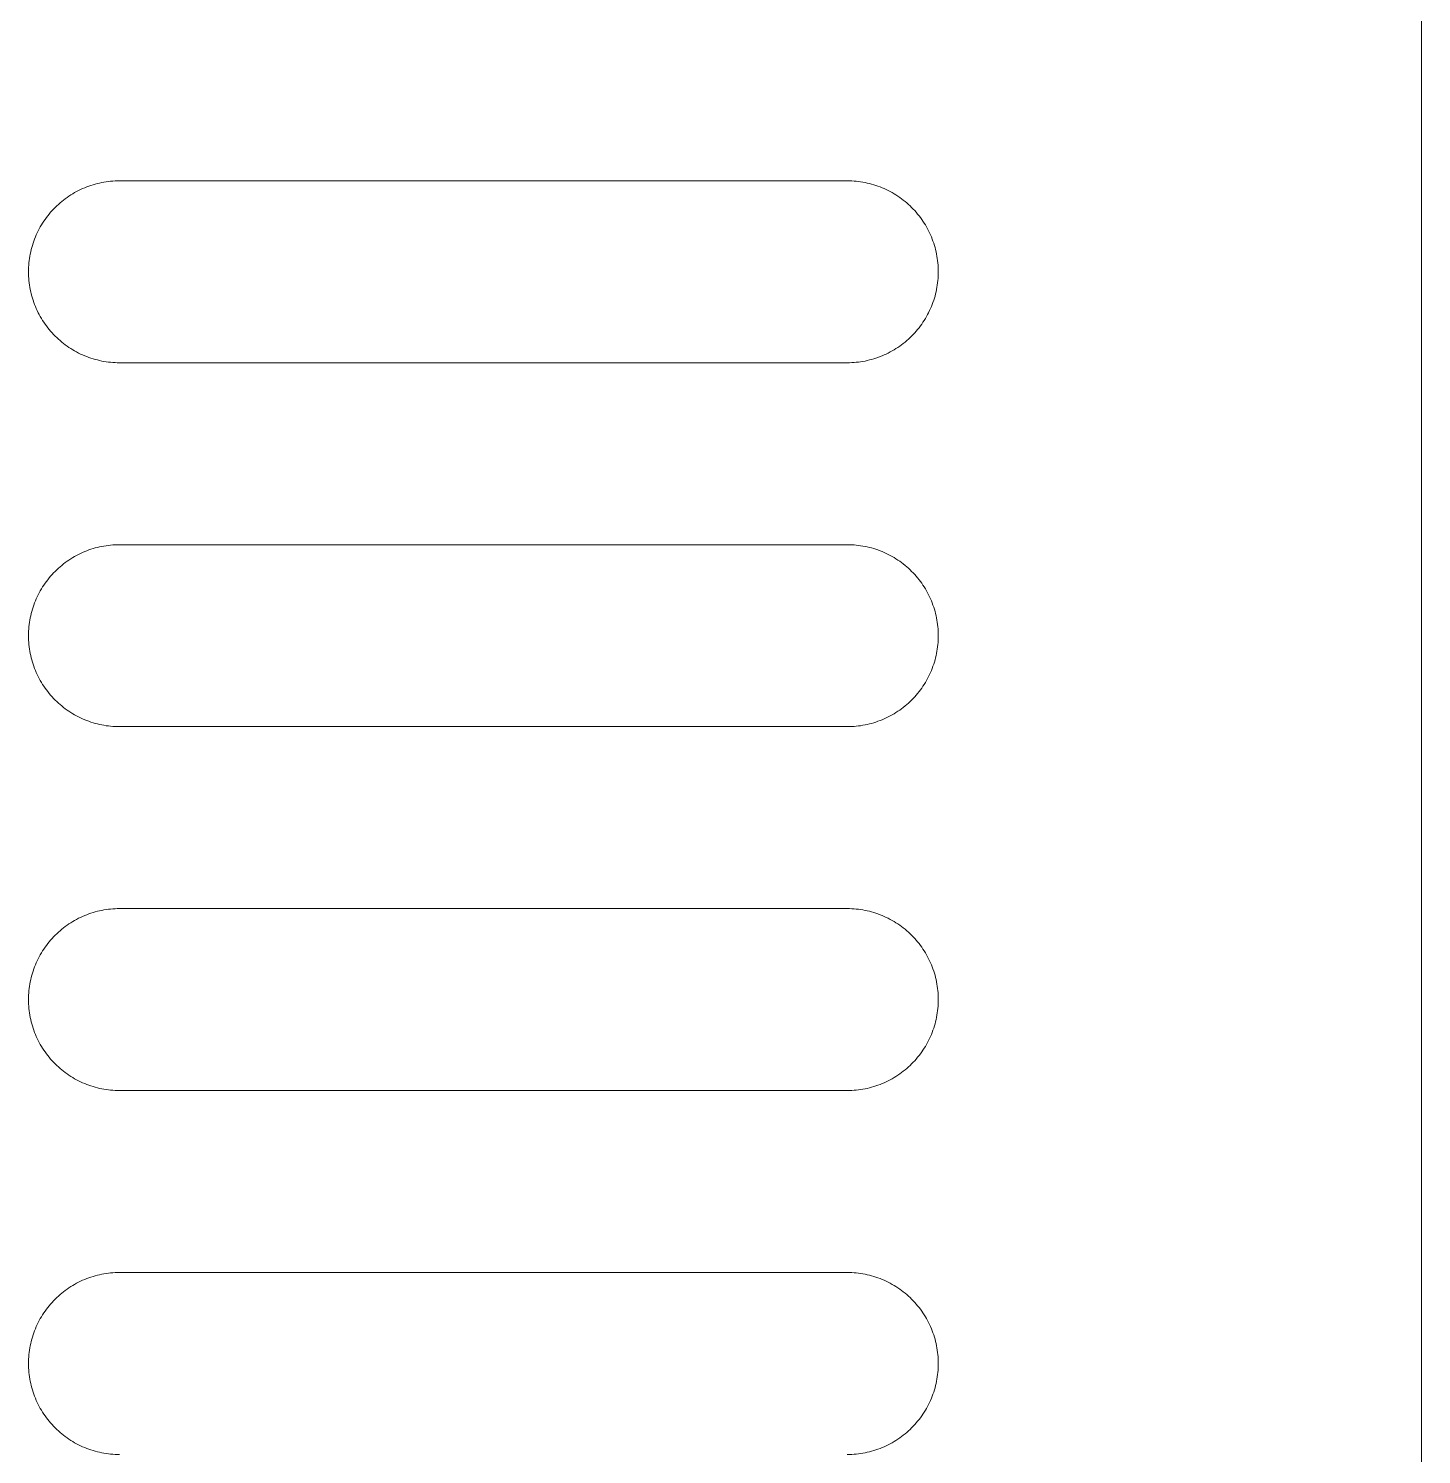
# Model space of a CAD drawing. Header units: millimetres. Extents: x -159872 to 386485, y -250577 to 158966.
# Drawn here: x 159351.75 to 159386.2, y 9458.06 to 9493.32 of the extents above; entities that cross this region are included whole.
import ezdxf

# ---------------------------------------------------------------- set-up
doc = ezdxf.new("R2010")
doc.units = ezdxf.units.MM
doc.header["$PDMODE"] = 1
doc.header["$PDSIZE"] = -2
doc.layers.add('LDS-equipment-kitchen equipment', color=3, linetype='Continuous', lineweight=13)

# ---------------------------------------------------------------- blocks, each defined once
blk = doc.blocks.new('Group-344')
at = {"layer": 'LDS-equipment-kitchen equipment'}
for points in [[(98712.687, 45306.623, 0), (98712.687, 45989.023, 0)], [(98680.487, 45947.073, 0), (98680.432, 45947.072, 0), (98680.377, 45947.07, 0), (98680.322, 45947.067, 0), (98680.267, 45947.062, 0), (98680.212, 45947.056, 0), (98680.157, 45947.049, 0), (98680.102, 45947.04, 0), (98680.048, 45947.03, 0), (98679.994, 45947.018, 0), (98679.94, 45947.006, 0), (98679.887, 45946.992, 0), (98679.834, 45946.976, 0), (98679.781, 45946.96, 0), (98679.729, 45946.942, 0), (98679.677, 45946.922, 0), (98679.626, 45946.902, 0), (98679.575, 45946.88, 0), (98679.525, 45946.857, 0), (98679.476, 45946.833, 0), (98679.427, 45946.807, 0), (98679.378, 45946.781, 0), (98679.33, 45946.753, 0), (98679.283, 45946.724, 0), (98679.237, 45946.694, 0), (98679.192, 45946.663, 0), (98679.147, 45946.63, 0), (98679.103, 45946.597, 0), (98679.06, 45946.562, 0), (98679.018, 45946.527, 0), (98678.976, 45946.49, 0), (98678.936, 45946.453, 0), (98678.896, 45946.414, 0), (98678.858, 45946.375, 0), (98678.82, 45946.334, 0), (98678.783, 45946.293, 0), (98678.748, 45946.251, 0), (98678.713, 45946.207, 0), (98678.68, 45946.163, 0), (98678.648, 45946.119, 0), (98678.616, 45946.073, 0), (98678.586, 45946.027, 0), (98678.557, 45945.98, 0), (98678.529, 45945.932, 0), (98678.503, 45945.884, 0), (98678.477, 45945.835, 0), (98678.453, 45945.785, 0), (98678.43, 45945.735, 0), (98678.408, 45945.684, 0), (98678.388, 45945.633, 0), (98678.369, 45945.581, 0), (98678.351, 45945.529, 0), (98678.334, 45945.476, 0), (98678.319, 45945.423, 0), (98678.305, 45945.37, 0), (98678.292, 45945.316, 0), (98678.28, 45945.262, 0), (98678.27, 45945.208, 0), (98678.262, 45945.153, 0), (98678.254, 45945.099, 0), (98678.248, 45945.044, 0), (98678.243, 45944.989, 0), (98678.24, 45944.934, 0), (98678.238, 45944.878, 0), (98678.237, 45944.823, 0)], [(98698.487, 45947.073, 0), (98680.487, 45947.073, 0)], [(98700.737, 45944.823, 0), (98700.737, 45944.878, 0), (98700.735, 45944.934, 0), (98700.731, 45944.989, 0), (98700.726, 45945.044, 0), (98700.72, 45945.099, 0), (98700.713, 45945.153, 0), (98700.704, 45945.208, 0), (98700.694, 45945.262, 0), (98700.683, 45945.316, 0), (98700.67, 45945.37, 0), (98700.656, 45945.423, 0), (98700.64, 45945.476, 0), (98700.624, 45945.529, 0), (98700.606, 45945.581, 0), (98700.586, 45945.633, 0), (98700.566, 45945.684, 0), (98700.544, 45945.735, 0), (98700.521, 45945.785, 0), (98700.497, 45945.835, 0), (98700.472, 45945.884, 0), (98700.445, 45945.932, 0), (98700.417, 45945.98, 0), (98700.388, 45946.027, 0), (98700.358, 45946.073, 0), (98700.327, 45946.119, 0), (98700.294, 45946.163, 0), (98700.261, 45946.207, 0), (98700.227, 45946.251, 0), (98700.191, 45946.293, 0), (98700.154, 45946.334, 0), (98700.117, 45946.375, 0), (98700.078, 45946.414, 0), (98700.039, 45946.453, 0), (98699.998, 45946.49, 0), (98699.957, 45946.527, 0), (98699.915, 45946.562, 0), (98699.872, 45946.597, 0), (98699.828, 45946.63, 0), (98699.783, 45946.663, 0), (98699.737, 45946.694, 0), (98699.691, 45946.724, 0), (98699.644, 45946.753, 0), (98699.596, 45946.781, 0), (98699.548, 45946.807, 0), (98699.499, 45946.833, 0), (98699.449, 45946.857, 0), (98699.399, 45946.88, 0), (98699.348, 45946.902, 0), (98699.297, 45946.922, 0), (98699.245, 45946.942, 0), (98699.193, 45946.96, 0), (98699.14, 45946.976, 0), (98699.087, 45946.992, 0), (98699.034, 45947.006, 0), (98698.98, 45947.018, 0), (98698.926, 45947.03, 0), (98698.872, 45947.04, 0), (98698.817, 45947.049, 0), (98698.763, 45947.056, 0), (98698.708, 45947.062, 0), (98698.653, 45947.067, 0), (98698.598, 45947.07, 0), (98698.542, 45947.072, 0), (98698.487, 45947.073, 0)], [(98678.237, 45944.823, 0), (98678.238, 45944.768, 0), (98678.24, 45944.713, 0), (98678.243, 45944.658, 0), (98678.248, 45944.603, 0), (98678.254, 45944.548, 0), (98678.262, 45944.493, 0), (98678.27, 45944.438, 0), (98678.28, 45944.384, 0), (98678.292, 45944.33, 0), (98678.305, 45944.276, 0), (98678.319, 45944.223, 0), (98678.334, 45944.17, 0), (98678.351, 45944.117, 0), (98678.369, 45944.065, 0), (98678.388, 45944.013, 0), (98678.408, 45943.962, 0), (98678.43, 45943.911, 0), (98678.453, 45943.861, 0), (98678.477, 45943.811, 0), (98678.503, 45943.762, 0), (98678.529, 45943.714, 0), (98678.557, 45943.666, 0), (98678.586, 45943.619, 0), (98678.616, 45943.573, 0), (98678.648, 45943.528, 0), (98678.68, 45943.483, 0), (98678.713, 45943.439, 0), (98678.748, 45943.396, 0), (98678.783, 45943.353, 0), (98678.82, 45943.312, 0), (98678.858, 45943.272, 0), (98678.896, 45943.232, 0), (98678.936, 45943.194, 0), (98678.976, 45943.156, 0), (98679.018, 45943.119, 0), (98679.06, 45943.084, 0), (98679.103, 45943.049, 0), (98679.147, 45943.016, 0), (98679.192, 45942.984, 0), (98679.237, 45942.952, 0), (98679.283, 45942.922, 0), (98679.33, 45942.893, 0), (98679.378, 45942.865, 0), (98679.427, 45942.839, 0), (98679.476, 45942.813, 0), (98679.525, 45942.789, 0), (98679.575, 45942.766, 0), (98679.626, 45942.744, 0), (98679.677, 45942.724, 0), (98679.729, 45942.705, 0), (98679.781, 45942.687, 0), (98679.834, 45942.67, 0), (98679.887, 45942.655, 0), (98679.94, 45942.641, 0), (98679.994, 45942.628, 0), (98680.048, 45942.616, 0), (98680.102, 45942.606, 0), (98680.157, 45942.597, 0), (98680.212, 45942.59, 0), (98680.267, 45942.584, 0), (98680.322, 45942.579, 0), (98680.377, 45942.576, 0), (98680.432, 45942.574, 0), (98680.487, 45942.573, 0)], [(98698.487, 45942.573, 0), (98698.542, 45942.574, 0), (98698.598, 45942.576, 0), (98698.653, 45942.579, 0), (98698.708, 45942.584, 0), (98698.763, 45942.59, 0), (98698.817, 45942.597, 0), (98698.872, 45942.606, 0), (98698.926, 45942.616, 0), (98698.98, 45942.628, 0), (98699.034, 45942.641, 0), (98699.087, 45942.655, 0), (98699.14, 45942.67, 0), (98699.193, 45942.687, 0), (98699.245, 45942.705, 0), (98699.297, 45942.724, 0), (98699.348, 45942.744, 0), (98699.399, 45942.766, 0), (98699.449, 45942.789, 0), (98699.499, 45942.813, 0), (98699.548, 45942.839, 0), (98699.596, 45942.865, 0), (98699.644, 45942.893, 0), (98699.691, 45942.922, 0), (98699.737, 45942.952, 0), (98699.783, 45942.984, 0), (98699.828, 45943.016, 0), (98699.872, 45943.049, 0), (98699.915, 45943.084, 0), (98699.957, 45943.119, 0), (98699.998, 45943.156, 0), (98700.039, 45943.194, 0), (98700.078, 45943.232, 0), (98700.117, 45943.272, 0), (98700.154, 45943.312, 0), (98700.191, 45943.353, 0), (98700.227, 45943.396, 0), (98700.261, 45943.439, 0), (98700.294, 45943.483, 0), (98700.327, 45943.528, 0), (98700.358, 45943.573, 0), (98700.388, 45943.619, 0), (98700.417, 45943.666, 0), (98700.445, 45943.714, 0), (98700.472, 45943.762, 0), (98700.497, 45943.811, 0), (98700.521, 45943.861, 0), (98700.544, 45943.911, 0), (98700.566, 45943.962, 0), (98700.586, 45944.013, 0), (98700.606, 45944.065, 0), (98700.624, 45944.117, 0), (98700.64, 45944.17, 0), (98700.656, 45944.223, 0), (98700.67, 45944.276, 0), (98700.683, 45944.33, 0), (98700.694, 45944.384, 0), (98700.704, 45944.438, 0), (98700.713, 45944.493, 0), (98700.72, 45944.548, 0), (98700.726, 45944.603, 0), (98700.731, 45944.658, 0), (98700.735, 45944.713, 0), (98700.737, 45944.768, 0), (98700.737, 45944.823, 0)], [(98698.487, 45942.573, 0), (98680.487, 45942.573, 0)], [(98680.487, 45938.073, 0), (98680.432, 45938.072, 0), (98680.377, 45938.07, 0), (98680.322, 45938.067, 0), (98680.267, 45938.062, 0), (98680.212, 45938.056, 0), (98680.157, 45938.049, 0), (98680.102, 45938.04, 0), (98680.048, 45938.03, 0), (98679.994, 45938.018, 0), (98679.94, 45938.006, 0), (98679.887, 45937.992, 0), (98679.834, 45937.976, 0), (98679.781, 45937.96, 0), (98679.729, 45937.942, 0), (98679.677, 45937.922, 0), (98679.626, 45937.902, 0), (98679.575, 45937.88, 0), (98679.525, 45937.857, 0), (98679.476, 45937.833, 0), (98679.427, 45937.807, 0), (98679.378, 45937.781, 0), (98679.33, 45937.753, 0), (98679.283, 45937.724, 0), (98679.237, 45937.694, 0), (98679.192, 45937.663, 0), (98679.147, 45937.63, 0), (98679.103, 45937.597, 0), (98679.06, 45937.562, 0), (98679.018, 45937.527, 0), (98678.976, 45937.49, 0), (98678.936, 45937.453, 0), (98678.896, 45937.414, 0), (98678.858, 45937.375, 0), (98678.82, 45937.334, 0), (98678.783, 45937.293, 0), (98678.748, 45937.251, 0), (98678.713, 45937.207, 0), (98678.68, 45937.163, 0), (98678.648, 45937.119, 0), (98678.616, 45937.073, 0), (98678.586, 45937.027, 0), (98678.557, 45936.98, 0), (98678.529, 45936.932, 0), (98678.503, 45936.884, 0), (98678.477, 45936.835, 0), (98678.453, 45936.785, 0), (98678.43, 45936.735, 0), (98678.408, 45936.684, 0), (98678.388, 45936.633, 0), (98678.369, 45936.581, 0), (98678.351, 45936.529, 0), (98678.334, 45936.476, 0), (98678.319, 45936.423, 0), (98678.305, 45936.37, 0), (98678.292, 45936.316, 0), (98678.28, 45936.262, 0), (98678.27, 45936.208, 0), (98678.262, 45936.153, 0), (98678.254, 45936.099, 0), (98678.248, 45936.044, 0), (98678.243, 45935.989, 0), (98678.24, 45935.934, 0), (98678.238, 45935.878, 0), (98678.237, 45935.823, 0)], [(98698.487, 45938.073, 0), (98680.487, 45938.073, 0)], [(98700.737, 45935.823, 0), (98700.737, 45935.878, 0), (98700.735, 45935.934, 0), (98700.731, 45935.989, 0), (98700.726, 45936.044, 0), (98700.72, 45936.099, 0), (98700.713, 45936.153, 0), (98700.704, 45936.208, 0), (98700.694, 45936.262, 0), (98700.683, 45936.316, 0), (98700.67, 45936.37, 0), (98700.656, 45936.423, 0), (98700.64, 45936.476, 0), (98700.624, 45936.529, 0), (98700.606, 45936.581, 0), (98700.586, 45936.633, 0), (98700.566, 45936.684, 0), (98700.544, 45936.735, 0), (98700.521, 45936.785, 0), (98700.497, 45936.835, 0), (98700.472, 45936.884, 0), (98700.445, 45936.932, 0), (98700.417, 45936.98, 0), (98700.388, 45937.027, 0), (98700.358, 45937.073, 0), (98700.327, 45937.119, 0), (98700.294, 45937.163, 0), (98700.261, 45937.207, 0), (98700.227, 45937.251, 0), (98700.191, 45937.293, 0), (98700.154, 45937.334, 0), (98700.117, 45937.375, 0), (98700.078, 45937.414, 0), (98700.039, 45937.453, 0), (98699.998, 45937.49, 0), (98699.957, 45937.527, 0), (98699.915, 45937.562, 0), (98699.872, 45937.597, 0), (98699.828, 45937.63, 0), (98699.783, 45937.663, 0), (98699.737, 45937.694, 0), (98699.691, 45937.724, 0), (98699.644, 45937.753, 0), (98699.596, 45937.781, 0), (98699.548, 45937.807, 0), (98699.499, 45937.833, 0), (98699.449, 45937.857, 0), (98699.399, 45937.88, 0), (98699.348, 45937.902, 0), (98699.297, 45937.922, 0), (98699.245, 45937.942, 0), (98699.193, 45937.96, 0), (98699.14, 45937.976, 0), (98699.087, 45937.992, 0), (98699.034, 45938.006, 0), (98698.98, 45938.018, 0), (98698.926, 45938.03, 0), (98698.872, 45938.04, 0), (98698.817, 45938.049, 0), (98698.763, 45938.056, 0), (98698.708, 45938.062, 0), (98698.653, 45938.067, 0), (98698.598, 45938.07, 0), (98698.542, 45938.072, 0), (98698.487, 45938.073, 0)], [(98678.237, 45935.823, 0), (98678.238, 45935.768, 0), (98678.24, 45935.713, 0), (98678.243, 45935.658, 0), (98678.248, 45935.603, 0), (98678.254, 45935.548, 0), (98678.262, 45935.493, 0), (98678.27, 45935.438, 0), (98678.28, 45935.384, 0), (98678.292, 45935.33, 0), (98678.305, 45935.276, 0), (98678.319, 45935.223, 0), (98678.334, 45935.17, 0), (98678.351, 45935.117, 0), (98678.369, 45935.065, 0), (98678.388, 45935.013, 0), (98678.408, 45934.962, 0), (98678.43, 45934.911, 0), (98678.453, 45934.861, 0), (98678.477, 45934.812, 0), (98678.503, 45934.762, 0), (98678.529, 45934.714, 0), (98678.557, 45934.666, 0), (98678.586, 45934.619, 0), (98678.616, 45934.573, 0), (98678.648, 45934.528, 0), (98678.68, 45934.483, 0), (98678.713, 45934.439, 0), (98678.748, 45934.396, 0), (98678.783, 45934.353, 0), (98678.82, 45934.312, 0), (98678.858, 45934.272, 0), (98678.896, 45934.232, 0), (98678.936, 45934.194, 0), (98678.976, 45934.156, 0), (98679.018, 45934.119, 0), (98679.06, 45934.084, 0), (98679.103, 45934.049, 0), (98679.147, 45934.016, 0), (98679.192, 45933.984, 0), (98679.237, 45933.952, 0), (98679.283, 45933.922, 0), (98679.33, 45933.893, 0), (98679.378, 45933.865, 0), (98679.427, 45933.839, 0), (98679.476, 45933.813, 0), (98679.525, 45933.789, 0), (98679.575, 45933.766, 0), (98679.626, 45933.744, 0), (98679.677, 45933.724, 0), (98679.729, 45933.705, 0), (98679.781, 45933.687, 0), (98679.834, 45933.67, 0), (98679.887, 45933.655, 0), (98679.94, 45933.641, 0), (98679.994, 45933.628, 0), (98680.048, 45933.616, 0), (98680.102, 45933.606, 0), (98680.157, 45933.597, 0), (98680.212, 45933.59, 0), (98680.267, 45933.584, 0), (98680.322, 45933.579, 0), (98680.377, 45933.576, 0), (98680.432, 45933.574, 0), (98680.487, 45933.573, 0)], [(98698.487, 45933.573, 0), (98698.542, 45933.574, 0), (98698.598, 45933.576, 0), (98698.653, 45933.579, 0), (98698.708, 45933.584, 0), (98698.763, 45933.59, 0), (98698.817, 45933.597, 0), (98698.872, 45933.606, 0), (98698.926, 45933.616, 0), (98698.98, 45933.628, 0), (98699.034, 45933.641, 0), (98699.087, 45933.655, 0), (98699.14, 45933.67, 0), (98699.193, 45933.687, 0), (98699.245, 45933.705, 0), (98699.297, 45933.724, 0), (98699.348, 45933.744, 0), (98699.399, 45933.766, 0), (98699.449, 45933.789, 0), (98699.499, 45933.813, 0), (98699.548, 45933.839, 0), (98699.596, 45933.865, 0), (98699.644, 45933.893, 0), (98699.691, 45933.922, 0), (98699.737, 45933.952, 0), (98699.783, 45933.984, 0), (98699.828, 45934.016, 0), (98699.872, 45934.049, 0), (98699.915, 45934.084, 0), (98699.957, 45934.119, 0), (98699.998, 45934.156, 0), (98700.039, 45934.194, 0), (98700.078, 45934.232, 0), (98700.117, 45934.272, 0), (98700.154, 45934.312, 0), (98700.191, 45934.353, 0), (98700.227, 45934.396, 0), (98700.261, 45934.439, 0), (98700.294, 45934.483, 0), (98700.327, 45934.528, 0), (98700.358, 45934.573, 0), (98700.388, 45934.619, 0), (98700.417, 45934.666, 0), (98700.445, 45934.714, 0), (98700.472, 45934.762, 0), (98700.497, 45934.812, 0), (98700.521, 45934.861, 0), (98700.544, 45934.911, 0), (98700.566, 45934.962, 0), (98700.586, 45935.013, 0), (98700.606, 45935.065, 0), (98700.624, 45935.117, 0), (98700.64, 45935.17, 0), (98700.656, 45935.223, 0), (98700.67, 45935.276, 0), (98700.683, 45935.33, 0), (98700.694, 45935.384, 0), (98700.704, 45935.438, 0), (98700.713, 45935.493, 0), (98700.72, 45935.548, 0), (98700.726, 45935.603, 0), (98700.731, 45935.658, 0), (98700.735, 45935.713, 0), (98700.737, 45935.768, 0), (98700.737, 45935.823, 0)], [(98698.487, 45933.573, 0), (98680.487, 45933.573, 0)], [(98680.487, 45929.073, 0), (98680.432, 45929.072, 0), (98680.377, 45929.07, 0), (98680.322, 45929.067, 0), (98680.267, 45929.062, 0), (98680.212, 45929.056, 0), (98680.157, 45929.049, 0), (98680.102, 45929.04, 0), (98680.048, 45929.03, 0), (98679.994, 45929.018, 0), (98679.94, 45929.006, 0), (98679.887, 45928.992, 0), (98679.834, 45928.976, 0), (98679.781, 45928.96, 0), (98679.729, 45928.942, 0), (98679.677, 45928.922, 0), (98679.626, 45928.902, 0), (98679.575, 45928.88, 0), (98679.525, 45928.857, 0), (98679.476, 45928.833, 0), (98679.427, 45928.807, 0), (98679.378, 45928.781, 0), (98679.33, 45928.753, 0), (98679.283, 45928.724, 0), (98679.237, 45928.694, 0), (98679.192, 45928.663, 0), (98679.147, 45928.63, 0), (98679.103, 45928.597, 0), (98679.06, 45928.562, 0), (98679.018, 45928.527, 0), (98678.976, 45928.49, 0), (98678.936, 45928.453, 0), (98678.896, 45928.414, 0), (98678.858, 45928.375, 0), (98678.82, 45928.334, 0), (98678.783, 45928.293, 0), (98678.748, 45928.251, 0), (98678.713, 45928.207, 0), (98678.68, 45928.163, 0), (98678.648, 45928.119, 0), (98678.616, 45928.073, 0), (98678.586, 45928.027, 0), (98678.557, 45927.98, 0), (98678.529, 45927.932, 0), (98678.503, 45927.884, 0), (98678.477, 45927.835, 0), (98678.453, 45927.785, 0), (98678.43, 45927.735, 0), (98678.408, 45927.684, 0), (98678.388, 45927.633, 0), (98678.369, 45927.581, 0), (98678.351, 45927.529, 0), (98678.334, 45927.476, 0), (98678.319, 45927.423, 0), (98678.305, 45927.37, 0), (98678.292, 45927.316, 0), (98678.28, 45927.262, 0), (98678.27, 45927.208, 0), (98678.262, 45927.153, 0), (98678.254, 45927.099, 0), (98678.248, 45927.044, 0), (98678.243, 45926.989, 0), (98678.24, 45926.934, 0), (98678.238, 45926.878, 0), (98678.237, 45926.823, 0)], [(98698.487, 45929.073, 0), (98680.487, 45929.073, 0)], [(98700.737, 45926.823, 0), (98700.737, 45926.878, 0), (98700.735, 45926.934, 0), (98700.731, 45926.989, 0), (98700.726, 45927.044, 0), (98700.72, 45927.099, 0), (98700.713, 45927.153, 0), (98700.704, 45927.208, 0), (98700.694, 45927.262, 0), (98700.683, 45927.316, 0), (98700.67, 45927.37, 0), (98700.656, 45927.423, 0), (98700.64, 45927.476, 0), (98700.624, 45927.529, 0), (98700.606, 45927.581, 0), (98700.586, 45927.633, 0), (98700.566, 45927.684, 0), (98700.544, 45927.735, 0), (98700.521, 45927.785, 0), (98700.497, 45927.835, 0), (98700.472, 45927.884, 0), (98700.445, 45927.932, 0), (98700.417, 45927.98, 0), (98700.388, 45928.027, 0), (98700.358, 45928.073, 0), (98700.327, 45928.119, 0), (98700.294, 45928.163, 0), (98700.261, 45928.207, 0), (98700.227, 45928.251, 0), (98700.191, 45928.293, 0), (98700.154, 45928.334, 0), (98700.117, 45928.375, 0), (98700.078, 45928.414, 0), (98700.039, 45928.453, 0), (98699.998, 45928.49, 0), (98699.957, 45928.527, 0), (98699.915, 45928.562, 0), (98699.872, 45928.597, 0), (98699.828, 45928.63, 0), (98699.783, 45928.663, 0), (98699.737, 45928.694, 0), (98699.691, 45928.724, 0), (98699.644, 45928.753, 0), (98699.596, 45928.781, 0), (98699.548, 45928.807, 0), (98699.499, 45928.833, 0), (98699.449, 45928.857, 0), (98699.399, 45928.88, 0), (98699.348, 45928.902, 0), (98699.297, 45928.922, 0), (98699.245, 45928.942, 0), (98699.193, 45928.96, 0), (98699.14, 45928.976, 0), (98699.087, 45928.992, 0), (98699.034, 45929.006, 0), (98698.98, 45929.018, 0), (98698.926, 45929.03, 0), (98698.872, 45929.04, 0), (98698.817, 45929.049, 0), (98698.763, 45929.056, 0), (98698.708, 45929.062, 0), (98698.653, 45929.067, 0), (98698.598, 45929.07, 0), (98698.542, 45929.072, 0), (98698.487, 45929.073, 0)], [(98678.237, 45926.823, 0), (98678.238, 45926.768, 0), (98678.24, 45926.713, 0), (98678.243, 45926.658, 0), (98678.248, 45926.603, 0), (98678.254, 45926.548, 0), (98678.262, 45926.493, 0), (98678.27, 45926.438, 0), (98678.28, 45926.384, 0), (98678.292, 45926.33, 0), (98678.305, 45926.276, 0), (98678.319, 45926.223, 0), (98678.334, 45926.17, 0), (98678.351, 45926.117, 0), (98678.369, 45926.065, 0), (98678.388, 45926.013, 0), (98678.408, 45925.962, 0), (98678.43, 45925.911, 0), (98678.453, 45925.861, 0), (98678.477, 45925.812, 0), (98678.503, 45925.762, 0), (98678.529, 45925.714, 0), (98678.557, 45925.666, 0), (98678.586, 45925.619, 0), (98678.616, 45925.573, 0), (98678.648, 45925.528, 0), (98678.68, 45925.483, 0), (98678.713, 45925.439, 0), (98678.748, 45925.396, 0), (98678.783, 45925.353, 0), (98678.82, 45925.312, 0), (98678.858, 45925.272, 0), (98678.896, 45925.232, 0), (98678.936, 45925.194, 0), (98678.976, 45925.156, 0), (98679.018, 45925.119, 0), (98679.06, 45925.084, 0), (98679.103, 45925.049, 0), (98679.147, 45925.016, 0), (98679.192, 45924.984, 0), (98679.237, 45924.952, 0), (98679.283, 45924.922, 0), (98679.33, 45924.893, 0), (98679.378, 45924.865, 0), (98679.427, 45924.839, 0), (98679.476, 45924.813, 0), (98679.525, 45924.789, 0), (98679.575, 45924.766, 0), (98679.626, 45924.744, 0), (98679.677, 45924.724, 0), (98679.729, 45924.705, 0), (98679.781, 45924.687, 0), (98679.834, 45924.67, 0), (98679.887, 45924.655, 0), (98679.94, 45924.641, 0), (98679.994, 45924.628, 0), (98680.048, 45924.616, 0), (98680.102, 45924.606, 0), (98680.157, 45924.597, 0), (98680.212, 45924.59, 0), (98680.267, 45924.584, 0), (98680.322, 45924.579, 0), (98680.377, 45924.576, 0), (98680.432, 45924.574, 0), (98680.487, 45924.573, 0)], [(98698.487, 45924.573, 0), (98698.542, 45924.574, 0), (98698.598, 45924.576, 0), (98698.653, 45924.579, 0), (98698.708, 45924.584, 0), (98698.763, 45924.59, 0), (98698.817, 45924.597, 0), (98698.872, 45924.606, 0), (98698.926, 45924.616, 0), (98698.98, 45924.628, 0), (98699.034, 45924.641, 0), (98699.087, 45924.655, 0), (98699.14, 45924.67, 0), (98699.193, 45924.687, 0), (98699.245, 45924.705, 0), (98699.297, 45924.724, 0), (98699.348, 45924.744, 0), (98699.399, 45924.766, 0), (98699.449, 45924.789, 0), (98699.499, 45924.813, 0), (98699.548, 45924.839, 0), (98699.596, 45924.865, 0), (98699.644, 45924.893, 0), (98699.691, 45924.922, 0), (98699.737, 45924.952, 0), (98699.783, 45924.984, 0), (98699.828, 45925.016, 0), (98699.872, 45925.049, 0), (98699.915, 45925.084, 0), (98699.957, 45925.119, 0), (98699.998, 45925.156, 0), (98700.039, 45925.194, 0), (98700.078, 45925.232, 0), (98700.117, 45925.272, 0), (98700.154, 45925.312, 0), (98700.191, 45925.353, 0), (98700.227, 45925.396, 0), (98700.261, 45925.439, 0), (98700.294, 45925.483, 0), (98700.327, 45925.528, 0), (98700.358, 45925.573, 0), (98700.388, 45925.619, 0), (98700.417, 45925.666, 0), (98700.445, 45925.714, 0), (98700.472, 45925.762, 0), (98700.497, 45925.812, 0), (98700.521, 45925.861, 0), (98700.544, 45925.911, 0), (98700.566, 45925.962, 0), (98700.586, 45926.013, 0), (98700.606, 45926.065, 0), (98700.624, 45926.117, 0), (98700.64, 45926.17, 0), (98700.656, 45926.223, 0), (98700.67, 45926.276, 0), (98700.683, 45926.33, 0), (98700.694, 45926.384, 0), (98700.704, 45926.438, 0), (98700.713, 45926.493, 0), (98700.72, 45926.548, 0), (98700.726, 45926.603, 0), (98700.731, 45926.658, 0), (98700.735, 45926.713, 0), (98700.737, 45926.768, 0), (98700.737, 45926.823, 0)], [(98698.487, 45924.573, 0), (98680.487, 45924.573, 0)], [(98680.487, 45920.073, 0), (98680.432, 45920.072, 0), (98680.377, 45920.07, 0), (98680.322, 45920.067, 0), (98680.267, 45920.062, 0), (98680.212, 45920.056, 0), (98680.157, 45920.049, 0), (98680.102, 45920.04, 0), (98680.048, 45920.03, 0), (98679.994, 45920.018, 0), (98679.94, 45920.006, 0), (98679.887, 45919.992, 0), (98679.834, 45919.976, 0), (98679.781, 45919.96, 0), (98679.729, 45919.942, 0), (98679.677, 45919.922, 0), (98679.626, 45919.902, 0), (98679.575, 45919.88, 0), (98679.525, 45919.857, 0), (98679.476, 45919.833, 0), (98679.427, 45919.807, 0), (98679.378, 45919.781, 0), (98679.33, 45919.753, 0), (98679.283, 45919.724, 0), (98679.237, 45919.694, 0), (98679.192, 45919.663, 0), (98679.147, 45919.63, 0), (98679.103, 45919.597, 0), (98679.06, 45919.562, 0), (98679.018, 45919.527, 0), (98678.976, 45919.49, 0), (98678.936, 45919.453, 0), (98678.896, 45919.414, 0), (98678.858, 45919.375, 0), (98678.82, 45919.334, 0), (98678.783, 45919.293, 0), (98678.748, 45919.251, 0), (98678.713, 45919.207, 0), (98678.68, 45919.163, 0), (98678.648, 45919.119, 0), (98678.616, 45919.073, 0), (98678.586, 45919.027, 0), (98678.557, 45918.98, 0), (98678.529, 45918.932, 0), (98678.503, 45918.884, 0), (98678.477, 45918.835, 0), (98678.453, 45918.785, 0), (98678.43, 45918.735, 0), (98678.408, 45918.684, 0), (98678.388, 45918.633, 0), (98678.369, 45918.581, 0), (98678.351, 45918.529, 0), (98678.334, 45918.476, 0), (98678.319, 45918.423, 0), (98678.305, 45918.37, 0), (98678.292, 45918.316, 0), (98678.28, 45918.262, 0), (98678.27, 45918.208, 0), (98678.262, 45918.153, 0), (98678.254, 45918.099, 0), (98678.248, 45918.044, 0), (98678.243, 45917.989, 0), (98678.24, 45917.934, 0), (98678.238, 45917.878, 0), (98678.237, 45917.823, 0)], [(98698.487, 45920.073, 0), (98680.487, 45920.073, 0)], [(98700.737, 45917.823, 0), (98700.737, 45917.878, 0), (98700.735, 45917.934, 0), (98700.731, 45917.989, 0), (98700.726, 45918.044, 0), (98700.72, 45918.099, 0), (98700.713, 45918.153, 0), (98700.704, 45918.208, 0), (98700.694, 45918.262, 0), (98700.683, 45918.316, 0), (98700.67, 45918.37, 0), (98700.656, 45918.423, 0), (98700.64, 45918.476, 0), (98700.624, 45918.529, 0), (98700.606, 45918.581, 0), (98700.586, 45918.633, 0), (98700.566, 45918.684, 0), (98700.544, 45918.735, 0), (98700.521, 45918.785, 0), (98700.497, 45918.835, 0), (98700.472, 45918.884, 0), (98700.445, 45918.932, 0), (98700.417, 45918.98, 0), (98700.388, 45919.027, 0), (98700.358, 45919.073, 0), (98700.327, 45919.119, 0), (98700.294, 45919.163, 0), (98700.261, 45919.207, 0), (98700.227, 45919.251, 0), (98700.191, 45919.293, 0), (98700.154, 45919.334, 0), (98700.117, 45919.375, 0), (98700.078, 45919.414, 0), (98700.039, 45919.453, 0), (98699.998, 45919.49, 0), (98699.957, 45919.527, 0), (98699.915, 45919.562, 0), (98699.872, 45919.597, 0), (98699.828, 45919.63, 0), (98699.783, 45919.663, 0), (98699.737, 45919.694, 0), (98699.691, 45919.724, 0), (98699.644, 45919.753, 0), (98699.596, 45919.781, 0), (98699.548, 45919.807, 0), (98699.499, 45919.833, 0), (98699.449, 45919.857, 0), (98699.399, 45919.88, 0), (98699.348, 45919.902, 0), (98699.297, 45919.922, 0), (98699.245, 45919.942, 0), (98699.193, 45919.96, 0), (98699.14, 45919.976, 0), (98699.087, 45919.992, 0), (98699.034, 45920.006, 0), (98698.98, 45920.018, 0), (98698.926, 45920.03, 0), (98698.872, 45920.04, 0), (98698.817, 45920.049, 0), (98698.763, 45920.056, 0), (98698.708, 45920.062, 0), (98698.653, 45920.067, 0), (98698.598, 45920.07, 0), (98698.542, 45920.072, 0), (98698.487, 45920.073, 0)], [(98678.237, 45917.823, 0), (98678.238, 45917.768, 0), (98678.24, 45917.713, 0), (98678.243, 45917.658, 0), (98678.248, 45917.603, 0), (98678.254, 45917.548, 0), (98678.262, 45917.493, 0), (98678.27, 45917.438, 0), (98678.28, 45917.384, 0), (98678.292, 45917.33, 0), (98678.305, 45917.276, 0), (98678.319, 45917.223, 0), (98678.334, 45917.17, 0), (98678.351, 45917.117, 0), (98678.369, 45917.065, 0), (98678.388, 45917.013, 0), (98678.408, 45916.962, 0), (98678.43, 45916.911, 0), (98678.453, 45916.861, 0), (98678.477, 45916.812, 0), (98678.503, 45916.763, 0), (98678.529, 45916.714, 0), (98678.557, 45916.666, 0), (98678.586, 45916.619, 0), (98678.616, 45916.573, 0), (98678.648, 45916.528, 0), (98678.68, 45916.483, 0), (98678.713, 45916.439, 0), (98678.748, 45916.396, 0), (98678.783, 45916.354, 0), (98678.82, 45916.312, 0), (98678.858, 45916.272, 0), (98678.896, 45916.232, 0), (98678.936, 45916.194, 0), (98678.976, 45916.156, 0), (98679.018, 45916.119, 0), (98679.06, 45916.084, 0), (98679.103, 45916.049, 0), (98679.147, 45916.016, 0), (98679.192, 45915.984, 0), (98679.237, 45915.952, 0), (98679.283, 45915.922, 0), (98679.33, 45915.893, 0), (98679.378, 45915.865, 0), (98679.427, 45915.839, 0), (98679.476, 45915.813, 0), (98679.525, 45915.789, 0), (98679.575, 45915.766, 0), (98679.626, 45915.744, 0), (98679.677, 45915.724, 0), (98679.729, 45915.705, 0), (98679.781, 45915.687, 0), (98679.834, 45915.67, 0), (98679.887, 45915.655, 0), (98679.94, 45915.641, 0), (98679.994, 45915.628, 0), (98680.048, 45915.616, 0), (98680.102, 45915.606, 0), (98680.157, 45915.597, 0), (98680.212, 45915.59, 0), (98680.267, 45915.584, 0), (98680.322, 45915.579, 0), (98680.377, 45915.576, 0), (98680.432, 45915.574, 0), (98680.487, 45915.573, 0)], [(98698.487, 45915.573, 0), (98698.542, 45915.574, 0), (98698.598, 45915.576, 0), (98698.653, 45915.579, 0), (98698.708, 45915.584, 0), (98698.763, 45915.59, 0), (98698.817, 45915.597, 0), (98698.872, 45915.606, 0), (98698.926, 45915.616, 0), (98698.98, 45915.628, 0), (98699.034, 45915.641, 0), (98699.087, 45915.655, 0), (98699.14, 45915.67, 0), (98699.193, 45915.687, 0), (98699.245, 45915.705, 0), (98699.297, 45915.724, 0), (98699.348, 45915.744, 0), (98699.399, 45915.766, 0), (98699.449, 45915.789, 0), (98699.499, 45915.813, 0), (98699.548, 45915.839, 0), (98699.596, 45915.865, 0), (98699.644, 45915.893, 0), (98699.691, 45915.922, 0), (98699.737, 45915.952, 0), (98699.783, 45915.984, 0), (98699.828, 45916.016, 0), (98699.872, 45916.049, 0), (98699.915, 45916.084, 0), (98699.957, 45916.119, 0), (98699.998, 45916.156, 0), (98700.039, 45916.194, 0), (98700.078, 45916.232, 0), (98700.117, 45916.272, 0), (98700.154, 45916.312, 0), (98700.191, 45916.354, 0), (98700.227, 45916.396, 0), (98700.261, 45916.439, 0), (98700.294, 45916.483, 0), (98700.327, 45916.528, 0), (98700.358, 45916.573, 0), (98700.388, 45916.619, 0), (98700.417, 45916.666, 0), (98700.445, 45916.714, 0), (98700.472, 45916.763, 0), (98700.497, 45916.812, 0), (98700.521, 45916.861, 0), (98700.544, 45916.911, 0), (98700.566, 45916.962, 0), (98700.586, 45917.013, 0), (98700.606, 45917.065, 0), (98700.624, 45917.117, 0), (98700.64, 45917.17, 0), (98700.656, 45917.223, 0), (98700.67, 45917.276, 0), (98700.683, 45917.33, 0), (98700.694, 45917.384, 0), (98700.704, 45917.438, 0), (98700.713, 45917.493, 0), (98700.72, 45917.548, 0), (98700.726, 45917.603, 0), (98700.731, 45917.658, 0), (98700.735, 45917.713, 0), (98700.737, 45917.768, 0), (98700.737, 45917.823, 0)]]:
    blk.add_polyline3d(points, dxfattribs=at)
for p in [(98678.237, 45944.823), (98700.737, 45944.823), (98678.237, 45935.823), (98700.737, 45935.823), (98678.237, 45926.823), (98700.737, 45926.823), (98678.237, 45917.823), (98700.737, 45917.823)]:
    blk.add_point(p, dxfattribs=at)
blk = doc.blocks.new('Group-410')
at = {"layer": 'LDS-equipment-kitchen equipment'}
blk.add_blockref('Group-344', (0, 0), dxfattribs=at)

msp = doc.modelspace()

# ---------------------------------------------------------------- block references
at = {"layer": 'LDS-equipment-kitchen equipment', "color": 7}
msp.add_blockref('Group-410', (60673.51323, -36457.51522), dxfattribs=at)

doc.saveas('drawing.dxf')
